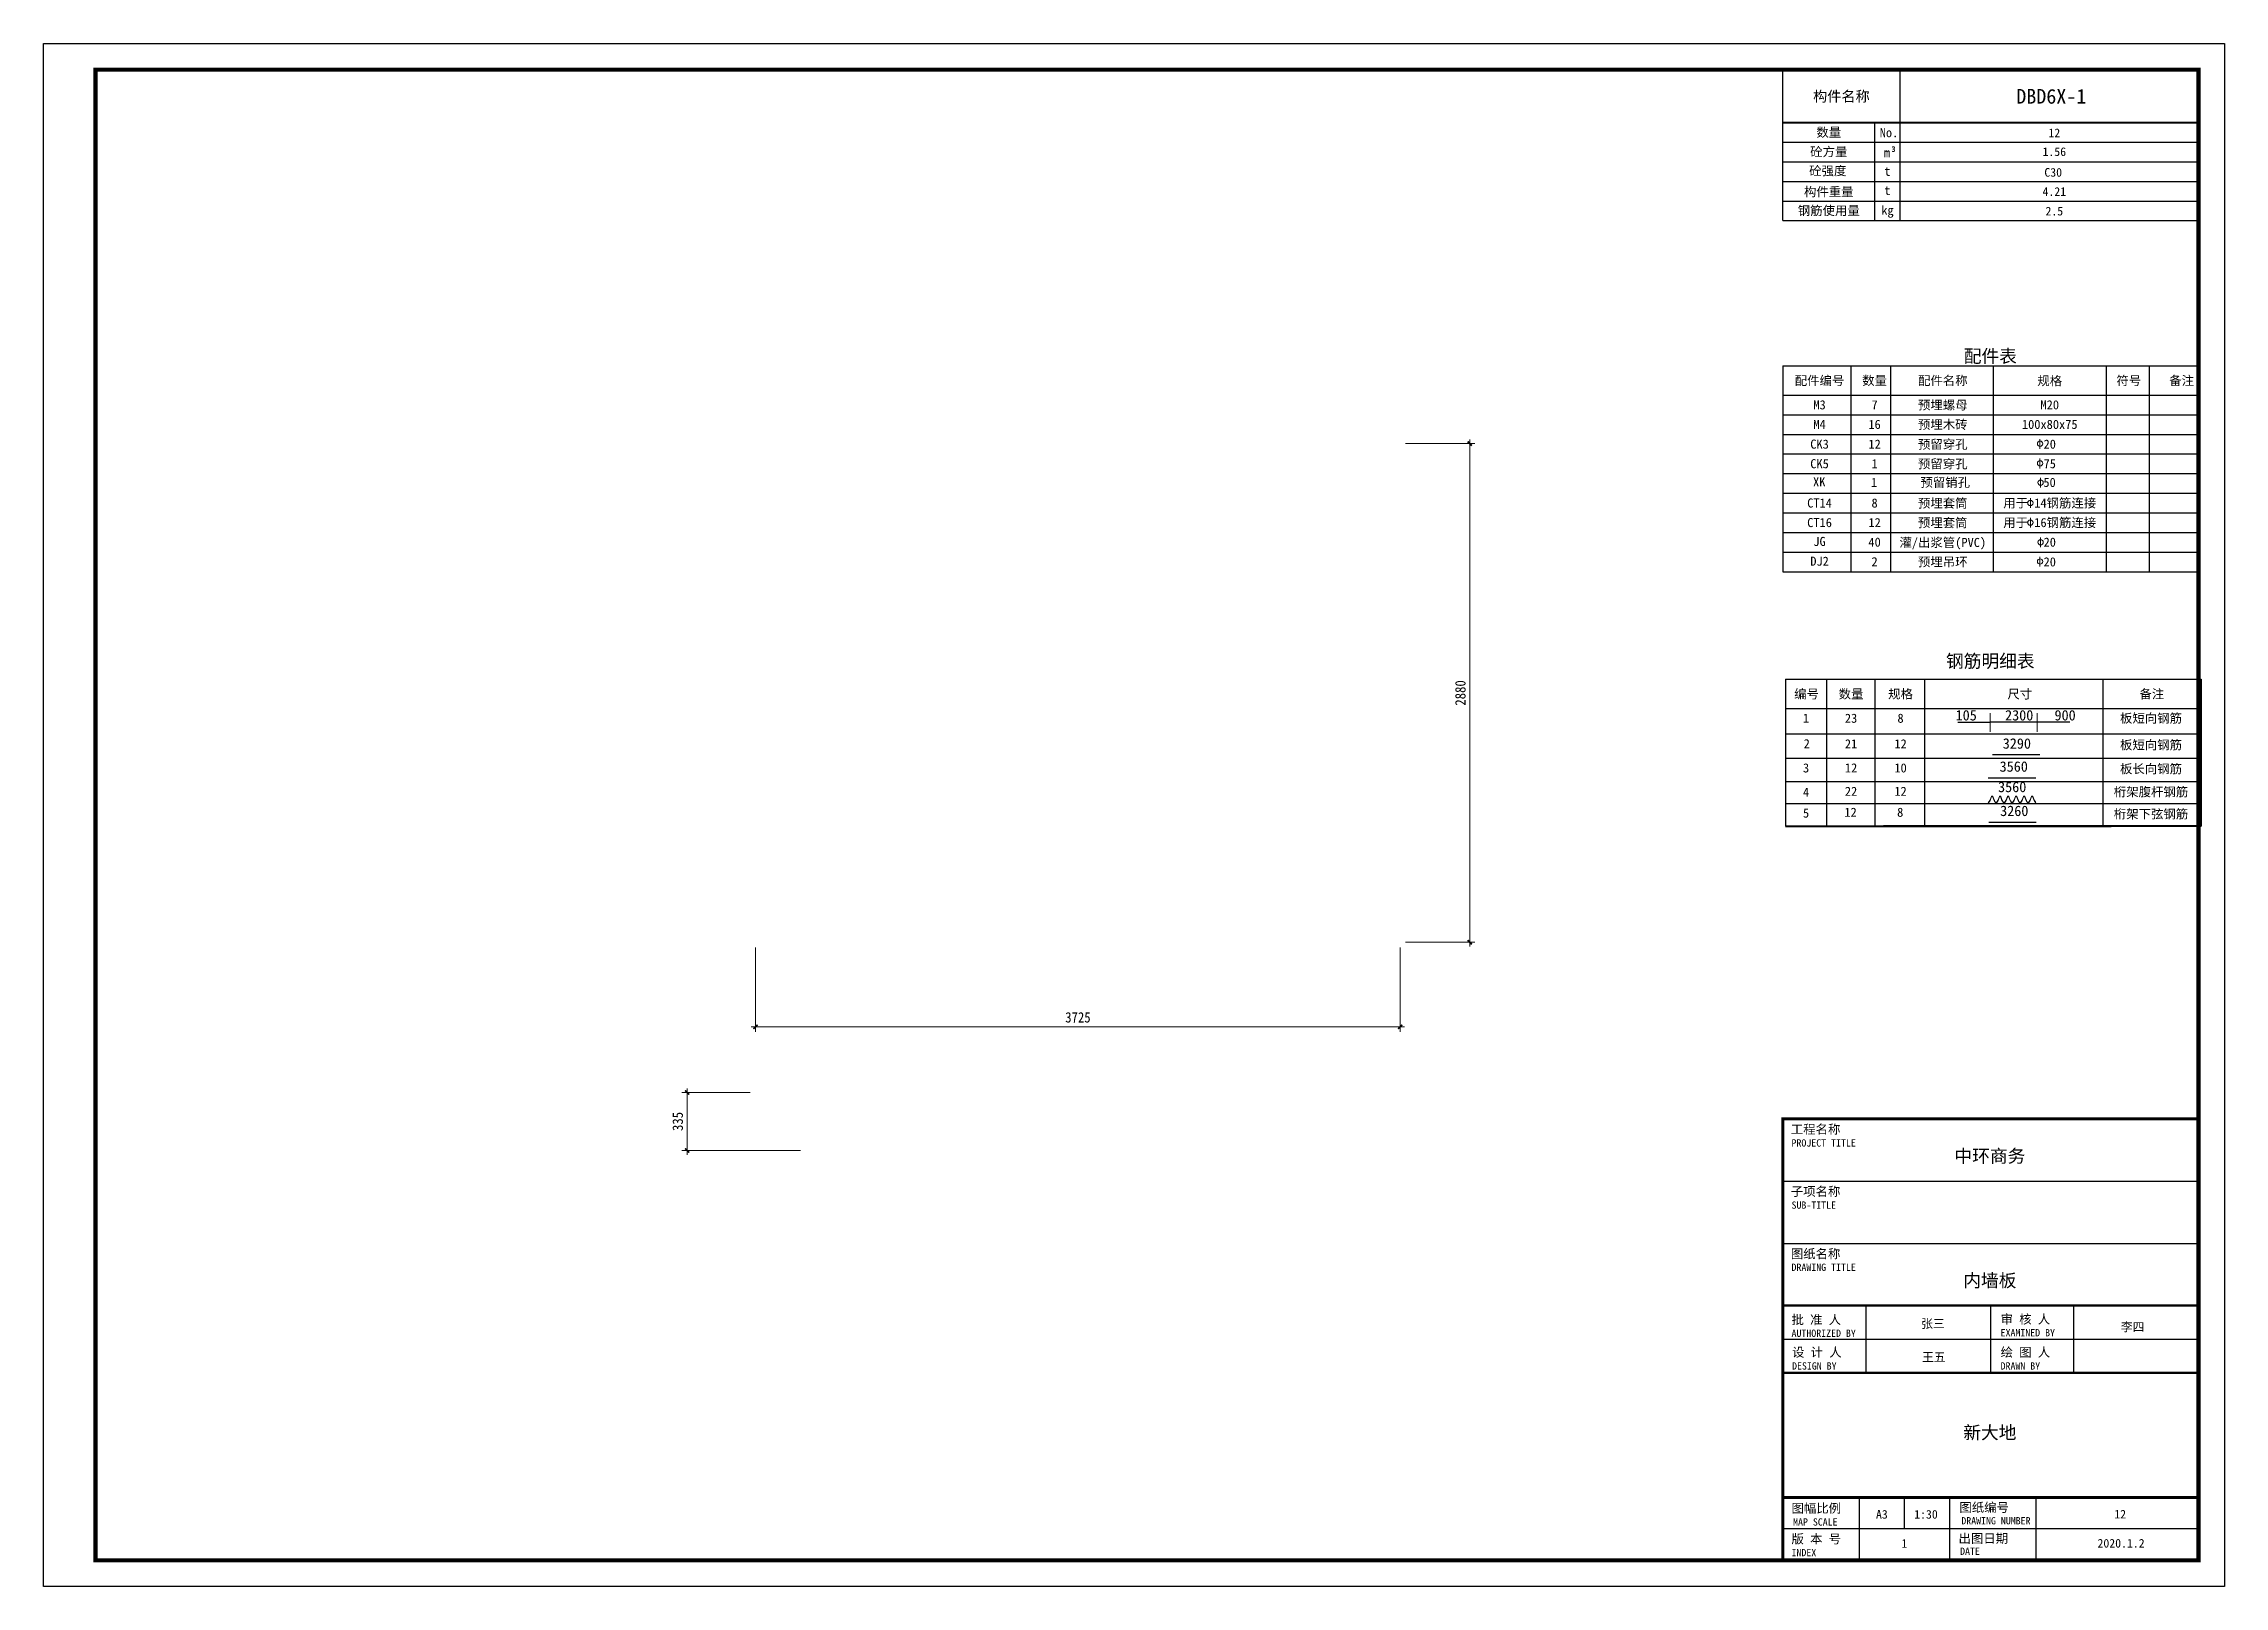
# Model space of a CAD drawing. Header units: millimetres. Extents: x 0 to 12600, y 0 to 8910.
import ezdxf
from ezdxf.enums import TextEntityAlignment as Align

# ---------------------------------------------------------------- set-up
doc = ezdxf.new("R2010")
doc.units = ezdxf.units.MM
for name, color, linetype in [('DBD6X-1##宽度', 4, 'Continuous'), ('DBD6X-1##长度', 4, 'Continuous'), ('DBD6X-1##高度', 4, 'Continuous'), ('S-DETL-TEXT', 7, 'Continuous'), ('图框2', 1, 'Continuous'), ('图框签字栏-图框文字', 255, 'Continuous'), ('图框线', 7, 'Continuous')]:
    doc.layers.add(name, color=color, linetype=linetype)
doc.layers.add('S-DETL-REIN', color=1, linetype='Continuous', lineweight=9)
doc.layers.add('YZ-文字', color=4, linetype='Continuous', lineweight=13)
doc.styles.add('YZ-样式 2', font='simhei.ttf', dxfattribs={"width": 0.9})
doc.styles.add('图框签字栏$0$宋体', font='', dxfattribs={"width": 0.8})
doc.styles.add('图签-样式 2', font='')
doc.styles.add('图签-黑体', font='simhei.ttf')
doc.styles.add('黑体', font='simhei.ttf')
doc.styles.get('图框签字栏$0$宋体').set_extended_font_data('NSimSun')
doc.styles.get('图签-样式 2').set_extended_font_data('NSimSun')
doc.dimstyles.new('YZ-30', dxfattribs={"dimscale": 30, "dimtxt": 2, "dimasz": 0.8, "dimexe": 1, "dimexo": 1, "dimgap": 0.8, "dimtad": 1, "dimdec": 0, "dimzin": 1, "dimdsep": 46, "dimtxsty": 'YZ-样式 2', "dimblk": 'ARCHTICK', "dimcen": 250, "dimdle": 0.8, "dimclrd": 151, "dimclre": 151, "dimclrt": 7, "dimazin": 0, "dimtfac": 1, "dimtdec": 0, "dimtix": 1, "dimtmove": 2, "dimatfit": 2, "dimldrblk": 'ARCHTICK', "dimfxl": 1, "dimlwd": 9, "dimlwe": 9, "dimarcsym": 0})

# ---------------------------------------------------------------- blocks, each defined once
blk = doc.blocks.new('构件信息')
at = {"layer": '图框线'}
for p, q in [((2184, 3014), (2184, 3886)), ((2184, 3886), (4585, 3886)), ((2859, 3886), (2859, 3014)), ((4585, 3886), (4585, 3014)), ((2715, 3014), (2715, 3580)), ((2184, 3467), (4585, 3467)), ((2184, 3354), (4585, 3354)), ((2184, 3240), (4585, 3240)), ((2184, 3127), (4585, 3127)), ((2184, 3127), (4585, 3127)), ((2184, 3014), (4585, 3014))]:
    blk.add_line(p, q, dxfattribs=at)
at = {"layer": '图框线', "const_width": 12.1}
blk.add_lwpolyline([(2184, 3580), (4585, 3580)], dxfattribs=at)
at = {"style": '图签-黑体'}
for tag, p in [('构件类型', (3511, 3960)), ('构件名称', (3532, 3689))]:
    blk.add_attdef(tag, p, '', height=85, dxfattribs=at)
for tag, p in [('数量', (3752, 3495)), ('砼方量', (3752, 3387)), ('混凝土强度', (3746, 3268)), ('构件重量', (3752, 3157)), ('钢筋使用量', (3752, 3044))]:
    blk.add_attdef(tag, text='', height=50, dxfattribs=at).set_placement(p, align=Align.CENTER)
at = {"layer": '图框签字栏-图框文字', "style": '图签-黑体'}
for s, height, p in [('构件名称', 60, (2522, 3732)), ('数量', 52.5, (2449, 3524)), ('No.', 52.5, (2797, 3522)), ('砼方量', 52.5, (2449, 3412)), ('m', 52.5, (2785, 3407)), ('m', 52.5, (2785, 3405)), ('3', 31.8, (2823, 3428)), ('3', 31.8, (2823, 3426)), ('砼强度', 52.5, (2443, 3302)), ('t', 52.5, (2788, 3299)), ('构件重量', 52.5, (2449, 3181)), ('t', 52.5, (2788, 3188)), ('钢筋使用量', 52.5, (2449, 3072)), ('kg', 52.5, (2788, 3074))]:
    blk.add_text(s, height=height, dxfattribs=at).set_placement(p, align=Align.MIDDLE_CENTER)
blk = doc.blocks.new('图纸信息')
at = {"layer": '图框线'}
for p, q in [((10049, 2341), (12450, 2341)), ((10049, 1981), (12450, 1981)), ((10530, 1233), (10530, 1622)), ((11250, 1233), (11250, 1622)), ((11730, 1233), (11730, 1622)), ((12450, 1425), (10049, 1425)), ((12450, 1233), (10049, 1233)), ((12450, 1233), (10049, 1233)), ((10491, 150), (10491, 514)), ((10752, 332), (10752, 514)), ((11013, 150), (11013, 514)), ((11513, 150), (11513, 514)), ((12450, 332), (10049, 332)), ((11013, 150), (10049, 150))]:
    blk.add_line(p, q, dxfattribs=at)
at = {"layer": '图框线', "const_width": 17}
blk.add_lwpolyline([(10049, 2700), (12450, 2700), (12450, 150), (10049, 150)], close=True, dxfattribs=at)
at = {"layer": '图框线'}
for points, const_width in [([(10049, 2700), (12450, 2700)], 12.1), ([(10049, 1622), (12450, 1622)], 12.1), ([(10049, 1233), (12450, 1233)], 12.1), ([(10049, 514), (12450, 514)], 17)]:
    blk.add_lwpolyline(points, dxfattribs=dict(at, const_width=const_width))
at = {"style": '图签-黑体', "flags": 1}
for tag, p in [('构件名称', (10796, 2774)), ('构件类型', (11518, 2774))]:
    blk.add_attdef(tag, p, '', height=50, dxfattribs=at)
at = {"style": '图签-黑体'}
for tag, height, p in [('项目名称', 75, (11245, 2448)), ('子项名称', 75, (11231, 2105)), ('图纸名称', 75, (11245, 1729)), ('批准人', 50, (10916, 1492)), ('审核人', 50, (12070, 1473)), ('设计人', 50, (10921, 1299)), ('绘图人', 50, (12070, 1299)), ('设计单位', 75, (11245, 851)), ('图幅', 50, (10621, 391)), ('Scale', 50, (10876, 391)), ('图纸编号', 50, (11998, 392)), ('版本', 50, (10751, 223)), ('出图日期', 50, (12003, 224))]:
    blk.add_attdef(tag, text='', height=height, dxfattribs=at).set_placement(p, align=Align.CENTER)
at = {"layer": '图框签字栏-图框文字'}
for s, height, style, p in [('工程名称', 52.5, '图签-黑体', (10095, 2614)), ('PROJECT TITLE', 42, '图框签字栏$0$宋体', (10099, 2540)), ('子项名称', 52.5, '图签-黑体', (10095, 2255)), ('SUB-TITLE', 42, '图框签字栏$0$宋体', (10099, 2181)), ('图纸名称', 52.5, '图签-黑体', (10095, 1895)), ('DRAWING TITLE', 42, '图框签字栏$0$宋体', (10099, 1822)), ('批 准 人', 52.5, '图签-黑体', (10099, 1514)), ('审 核 人', 52.5, '图签-黑体', (11307, 1517)), ('AUTHORIZED BY', 42, '图框签字栏$0$宋体', (10099, 1441)), ('绘 图 人', 52.5, '图签-黑体', (11307, 1326)), ('EXAMINED BY', 42, '图框签字栏$0$宋体', (11307, 1444)), ('设 计 人', 52.5, '图签-黑体', (10102, 1326)), ('DESIGN BY', 42, '图框签字栏$0$宋体', (10102, 1252)), ('DRAWN BY', 42, '图框签字栏$0$宋体', (11307, 1252)), ('图幅比例', 52.5, '图签-黑体', (10099, 425)), ('MAP SCALE', 42, '图框签字栏$0$宋体', (10108, 351)), ('图纸编号', 52.5, '图签-黑体', (11069, 430)), ('版 本 号', 52.5, '图签-黑体', (10099, 248)), ('出图日期', 52.5, '图签-黑体', (11064, 251)), ('INDEX', 42, '图框签字栏$0$宋体', (10099, 174)), ('DATE', 42, '图框签字栏$0$宋体', (11073, 182))]:
    blk.add_text(s, height=height, dxfattribs=dict(at, style=style)).set_placement(p)
at = {"layer": '图框签字栏-图框文字', "style": '图框签字栏$0$宋体'}
blk.add_text('DRAWING NUMBER', height=42, dxfattribs=at).set_placement((11280, 358), align=Align.CENTER)
blk = doc.blocks.new('_ArchTick')
at = {"color": 0, "linetype": 'ByBlock', "const_width": 0.4}
blk.add_lwpolyline([(-0.5, -0.5), (0.5, 0.5)], dxfattribs=at)
blk = doc.blocks.new('*D6')
at = {"layer": 'DBD6X-1##长度', "color": 151, "lineweight": 9, "transparency": 16777216}
for p, q in [((4113, 3690), (4113, 3202)), ((7838, 3690), (7838, 3202)), ((4089, 3232), (7862, 3232))]:
    blk.add_line(p, q, dxfattribs=at)
at = {"layer": 'Defpoints', "color": 0, "transparency": 16777216}
for p in [(4113, 3720), (7838, 3720), (7838, 3232)]:
    blk.add_point(p, dxfattribs=at)
at = {"layer": 'DBD6X-1##长度', "color": 151, "lineweight": 9, "transparency": 16777216, "xscale": 24, "yscale": 24, "zscale": 24, "rotation": 180}
blk.add_blockref('_ArchTick', (4113, 3232), dxfattribs=at)
at = {"layer": 'DBD6X-1##长度', "color": 151, "lineweight": 9, "transparency": 16777216, "xscale": 24, "yscale": 24, "zscale": 24}
blk.add_blockref('_ArchTick', (7838, 3232), dxfattribs=at)
at = {"layer": 'DBD6X-1##长度', "color": 7, "transparency": 16777216, "insert": (5976, 3286), "char_height": 60, "attachment_point": 5, "style": 'YZ-样式 2'}
blk.add_mtext('3725', dxfattribs=at)
blk = doc.blocks.new('*D7')
at = {"layer": 'DBD6X-1##高度', "color": 151, "lineweight": 9, "transparency": 16777216}
for p, q in [((4083, 2852), (3688, 2852)), ((3718, 2876), (3718, 2493)), ((4374, 2517), (3688, 2517))]:
    blk.add_line(p, q, dxfattribs=at)
at = {"layer": 'Defpoints', "color": 0, "transparency": 16777216}
for p in [(4113, 2852), (3718, 2517), (4404, 2517)]:
    blk.add_point(p, dxfattribs=at)
at = {"layer": 'DBD6X-1##高度', "color": 151, "lineweight": 9, "transparency": 16777216, "xscale": 24, "yscale": 24, "zscale": 24}
for p, rotation in [((3718, 2852), 90), ((3718, 2517), 270)]:
    blk.add_blockref('_ArchTick', p, dxfattribs=dict(at, rotation=rotation))
at = {"layer": 'DBD6X-1##高度', "color": 7, "transparency": 16777216, "insert": (3664, 2685), "char_height": 60, "attachment_point": 5, "rotation": 90, "style": 'YZ-样式 2'}
blk.add_mtext('335', dxfattribs=at)
blk = doc.blocks.new('*D8')
at = {"layer": 'DBD6X-1##宽度', "color": 151, "lineweight": 9, "transparency": 16777216}
for p, q in [((7868, 6600), (8270, 6600)), ((8240, 6624), (8240, 3696)), ((7868, 3720), (8270, 3720))]:
    blk.add_line(p, q, dxfattribs=at)
at = {"layer": 'Defpoints', "color": 0, "transparency": 16777216}
for p in [(7838, 6600), (7838, 3720), (8240, 3720)]:
    blk.add_point(p, dxfattribs=at)
at = {"layer": 'DBD6X-1##宽度', "color": 151, "lineweight": 9, "transparency": 16777216, "xscale": 24, "yscale": 24, "zscale": 24}
for p, rotation in [((8240, 6600), 90), ((8240, 3720), 270)]:
    blk.add_blockref('_ArchTick', p, dxfattribs=dict(at, rotation=rotation))
at = {"layer": 'DBD6X-1##宽度', "color": 7, "transparency": 16777216, "insert": (8186, 5160), "char_height": 60, "attachment_point": 5, "rotation": 90, "style": 'YZ-样式 2'}
blk.add_mtext('2880', dxfattribs=at)
blk = doc.blocks.new('配件')
at = {"layer": '图框签字栏-图框文字', "color": 2, "lineweight": 15}
for points in [[(11534, 6626), (11534, 6570)], [(11534, 6513), (11534, 6457)], [(11538, 6403), (11538, 6347)], [(11479, 6285), (11479, 6229)], [(11479, 6172), (11479, 6116)], [(11538, 6058), (11538, 6002)], [(11534, 5946), (11534, 5890)]]:
    blk.add_lwpolyline(points, dxfattribs=at)
for centre in [(11535, 6599), (11535, 6486), (11538, 6375), (11479, 6257), (11479, 6144), (11535, 5919), (11538, 6030)]:
    blk.add_circle(centre, 15.4, dxfattribs=at)
at = {"layer": '图框线'}
for p, q in [((10049, 7049), (12450, 7049)), ((10049, 7049), (10049, 5860)), ((10441, 7049), (10441, 5860)), ((10671, 7049), (10671, 5860)), ((11265, 7049), (11265, 5860)), ((11916, 7049), (11916, 5860)), ((12166, 7049), (12166, 5860)), ((12450, 7049), (12450, 5860)), ((10049, 6880), (12450, 6880)), ((10049, 6767), (12450, 6767)), ((10049, 6653), (12450, 6653)), ((10049, 6540), (12450, 6540)), ((10049, 6427), (12450, 6427)), ((10049, 6313), (12450, 6313)), ((10049, 6200), (12450, 6200)), ((10049, 6087), (12450, 6087)), ((10049, 5973), (12450, 5973)), ((10049, 5860), (12450, 5860)), ((10049, 5860), (12450, 5860))]:
    blk.add_line(p, q, dxfattribs=at)
at = {"layer": '图框签字栏-图框文字', "style": '图签-黑体'}
for s, p in [('配件编号', (10261, 6964)), ('数量', (10579, 6964)), ('配件名称', (10973, 6964)), ('规格', (11591, 6963)), ('符号', (12048, 6964)), ('备注', (12353, 6964))]:
    blk.add_text(s, height=52.5, dxfattribs=at).set_placement(p, align=Align.MIDDLE_CENTER)
at = {"layer": '图框签字栏-图框文字', "color": 2, "style": '图签-样式 2'}
for s, p in [('M3', (10261, 6824)), ('7', (10579, 6824)), ('预埋螺母', (10973, 6823)), ('M20', (11591, 6824)), ('M4', (10261, 6711)), ('16', (10579, 6711)), ('预埋木砖', (10973, 6710)), ('100x80x75', (11591, 6711)), ('CK3', (10261, 6597)), ('12', (10579, 6597)), ('预留穿孔', (10973, 6596)), ('CK5', (10261, 6484)), ('1', (10579, 6484)), ('预留穿孔', (10973, 6483)), ('XK', (10259, 6379)), ('1', (10576, 6376)), ('预留销孔', (10987, 6376)), ('50', (11590, 6376)), ('CT14', (10261, 6257)), ('8', (10579, 6257)), ('预埋套筒', (10973, 6256)), ('预埋套筒', (10973, 6143)), ('用于 14钢筋连接', (11591, 6257)), ('用于 16钢筋连接', (11591, 6144)), ('CT16', (10261, 6144)), ('JG', (10261, 6035)), ('40', (10579, 6031)), ('12', (10579, 6144)), ('灌/出浆管(PVC)', (10973, 6029)), ('20', (11591, 6031)), ('DJ2', (10261, 5921)), ('2', (10579, 5918)), ('预埋吊环', (10973, 5917)), ('20', (11591, 5917))]:
    blk.add_text(s, height=52.5, dxfattribs=at).set_placement(p, align=Align.MIDDLE_CENTER)
for s, p in [('20', (11591, 6597)), ('75', (11591, 6484))]:
    blk.add_text(s, height=52.5, rotation=0, dxfattribs=at).set_placement(p, align=Align.MIDDLE_CENTER)
blk = doc.blocks.new('钢筋')
at = {"layer": 'S-DETL-REIN', "lineweight": 30}
for p, q in [((11060, 4991), (11247, 4991)), ((11519, 4991), (11247, 4991)), ((11707, 4991), (11519, 4991)), ((11260, 4805), (11534, 4805)), ((11236, 4669), (11510, 4669)), ((11239, 4413), (11513, 4413))]:
    blk.add_line(p, q, dxfattribs=at)
at = {"layer": 'S-DETL-REIN', "lineweight": 9}
for points in [[(11236, 4526), (11245, 4539)], [(11246, 4539), (11238, 4525), (11236, 4526)]]:
    blk.add_lwpolyline(points, dxfattribs=at)
for points in [[(11245, 4539), (11254, 4562, -0.593633), (11262, 4562), (11271, 4539)], [(11269, 4539), (11260, 4561, 0.593633), (11255, 4561), (11246, 4539)], [(11293, 4539), (11285, 4527, -0.593633), (11277, 4527), (11269, 4539)], [(11271, 4539), (11278, 4528, 0.593633), (11284, 4528), (11291, 4539)], [(11291, 4539), (11300, 4562, -0.593633), (11308, 4562), (11317, 4539)], [(11315, 4539), (11307, 4561, 0.593633), (11301, 4561), (11293, 4539)], [(11339, 4539), (11331, 4527, -0.593633), (11323, 4527), (11315, 4539)], [(11317, 4539), (11324, 4528, 0.593633), (11330, 4528), (11337, 4539)], [(11337, 4539), (11346, 4562, -0.593633), (11354, 4562), (11363, 4539)], [(11362, 4539), (11353, 4561, 0.593633), (11348, 4561), (11339, 4539)], [(11385, 4539), (11378, 4527, -0.593633), (11369, 4527), (11362, 4539)], [(11363, 4539), (11371, 4528, 0.593633), (11376, 4528), (11384, 4539)], [(11384, 4539), (11393, 4562, -0.593633), (11401, 4562), (11410, 4539)], [(11408, 4539), (11399, 4561, 0.593633), (11394, 4561), (11385, 4539)], [(11432, 4539), (11424, 4527, -0.593633), (11416, 4527), (11408, 4539)], [(11410, 4539), (11417, 4528, 0.593633), (11422, 4528), (11430, 4539)], [(11430, 4539), (11439, 4562, -0.593633), (11447, 4562), (11456, 4539)], [(11454, 4539), (11446, 4561, 0.593633), (11440, 4561), (11432, 4539)], [(11478, 4539), (11470, 4527, -0.593633), (11462, 4527), (11454, 4539)], [(11456, 4539), (11463, 4528, 0.593633), (11469, 4528), (11476, 4539)], [(11476, 4539), (11485, 4562, -0.593633), (11493, 4562), (11502, 4539)], [(11500, 4539), (11492, 4561, 0.593633), (11486, 4561), (11478, 4539)], [(11510, 4525, -0.137601), (11508, 4527), (11500, 4539)], [(11502, 4539), (11510, 4528, 0.055471), (11510, 4527, 0.055471)]]:
    blk.add_lwpolyline(points, format="xyb", dxfattribs=at)
at = {"layer": 'S-DETL-TEXT', "lineweight": 9}
for points in [[(11247, 4935), (11247, 5043)], [(11519, 4935), (11519, 5043)]]:
    blk.add_lwpolyline(points, dxfattribs=at)
at = {"layer": '图框线'}
for p, q in [((10064, 5240), (12465, 5240)), ((10064, 5240), (10064, 4390)), ((10301, 5239), (10301, 4390)), ((10581, 5240), (10581, 4390)), ((10868, 5240), (10868, 4390)), ((11898, 5240), (11898, 4390)), ((12465, 5240), (12465, 4391)), ((10064, 5070), (12465, 5070)), ((10064, 4923), (12465, 4923)), ((10064, 4784), (12465, 4784)), ((10064, 4649), (12465, 4649)), ((10064, 4521), (12465, 4521)), ((10064, 4390), (12465, 4390))]:
    blk.add_line(p, q, dxfattribs=at)
at = {"layer": '图框线', "const_width": 12.1}
blk.add_lwpolyline([(10064, 4390), (12465, 4391)], dxfattribs=at)
at = {"layer": 'YZ-文字', "style": '黑体'}
for s, p in [('105    2300   900', (11394, 4983)), ('3290', (11401, 4820)), ('3560', (11383, 4687)), ('3560', (11374, 4569)), ('3260', (11386, 4431))]:
    blk.add_text(s, height=60, dxfattribs=at).set_placement(p, align=Align.BOTTOM_CENTER)
at = {"layer": '图框签字栏-图框文字', "style": '图签-黑体'}
for s, p in [('编号', (10186, 5154)), ('数量', (10443, 5154)), ('规格', (10729, 5154)), ('尺寸', (11418, 5154)), ('备注', (12181, 5154))]:
    blk.add_text(s, height=52.5, dxfattribs=at).set_placement(p, align=Align.MIDDLE_CENTER)
at = {"layer": '图框签字栏-图框文字', "color": 2, "style": '图签-样式 2'}
for s, p in [('板短向钢筋', (12176, 5014)), ('1', (10183, 5014)), ('23', (10443, 5014)), ('8', (10729, 5014)), ('2', (10187, 4867)), ('21', (10443, 4866)), ('12', (10729, 4866)), ('板短向钢筋', (12176, 4860)), ('3', (10183, 4727)), ('12', (10443, 4727)), ('10', (10729, 4727)), ('板长向钢筋', (12176, 4722)), ('4', (10183, 4587)), ('22', (10443, 4592)), ('12', (10729, 4592)), ('桁架腹杆钢筋', (12176, 4589)), ('5', (10183, 4466)), ('12', (10440, 4471)), ('8', (10727, 4471)), ('桁架下弦钢筋', (12176, 4461))]:
    blk.add_text(s, height=52.5, dxfattribs=at).set_placement(p, align=Align.MIDDLE_CENTER)

msp = doc.modelspace()

# ---------------------------------------------------------------- linework, layer by layer
at = {"layer": '图框2', "color": 1}
msp.add_lwpolyline([(0, 0), (0, 8910), (12600, 8910), (12600, 0)], close=True, dxfattribs=at)
at = {"layer": '图框线', "const_width": 24}
msp.add_lwpolyline([(300, 8760), (12450, 8760), (12450, 150), (300, 150)], close=True, dxfattribs=at)

# ---------------------------------------------------------------- block references
ref = msp.add_blockref('构件信息', (7865.3, 4873.9))
ref.add_attrib('构件名称', 'DBD6X-1', (11397.7, 8563.3), dxfattribs={"height": 85, "style": '图签-黑体'})
ref.add_attrib('number', '12', dxfattribs={"height": 50, "style": '图签-黑体'}).set_placement((11617.4, 8369.4), align=Align.CENTER)
ref.add_attrib('砼方量', '1.56', dxfattribs={"height": 50, "style": '图签-黑体'}).set_placement((11617.4, 8261), align=Align.CENTER)
ref.add_attrib('构件重量', '4.21', dxfattribs={"height": 50, "style": '图签-黑体'}).set_placement((11617.4, 8030.7), align=Align.CENTER)
ref.add_attrib('混凝土强度', 'C30', dxfattribs={"height": 50, "style": '图签-黑体'}).set_placement((11611, 8141.5), align=Align.CENTER)
ref.add_attrib('钢筋使用量', '2.5', dxfattribs={"height": 50, "style": '图签-黑体'}).set_placement((11617.4, 7917.7), align=Align.CENTER)
for name in ['配件', '钢筋']:
    msp.add_blockref(name, (0, 0))
msp.add_blockref('图纸信息', (0, 0)).add_auto_attribs({'项目名称': '中环商务', '图纸名称': '内墙板', '批准人': '张三', '审核人': '李四', '设计人': '王五', '设计单位': '新大地', '图纸编号': '12', '图幅': 'A3', 'Scale': '1:30', '版本': '1', '出图日期': '2020.1.2'})

# ---------------------------------------------------------------- texts
at = {"layer": '图框签字栏-图框文字', "style": '图签-黑体'}
for s, p in [('配件表', (11247.7, 7105.3)), ('钢筋明细表', (11247.6, 5344.2))]:
    msp.add_text(s, height=75, dxfattribs=at).set_placement(p, align=Align.MIDDLE_CENTER)

# ---------------------------------------------------------------- dimensions: what is measured, and where the dimension line sits
at = {"layer": 'DBD6X-1##宽度', "color": 0}
dim = msp.add_linear_dim(base=(8240.2, 3720.3), p1=(7838.5, 6600.3), p2=(7838.5, 3720.3), angle=90, dimstyle='YZ-30', override={"dimfxl": 20}, dxfattribs=at)
dim.commit()
dim.dimension.update_dxf_attribs({"geometry": '*D8', "text_midpoint": (8185.8, 5160.3), "dimtype": 160})
at = {"layer": 'DBD6X-1##长度', "color": 3}
dim = msp.add_linear_dim(base=(7838.5, 3232), p1=(4113.5, 3720.3), p2=(7838.5, 3720.3), dimstyle='YZ-30', override={"dimfxl": 20}, dxfattribs=at)
dim.commit()
dim.dimension.update_dxf_attribs({"geometry": '*D6', "text_midpoint": (5976, 3286)})
at = {"layer": 'DBD6X-1##高度', "color": 3}
dim = msp.add_linear_dim(base=(3718, 2517), p1=(4113.5, 2852), p2=(4403.5, 2517), angle=90, dimstyle='YZ-30', override={"dimfxl": 20}, dxfattribs=at)
dim.commit()
dim.dimension.update_dxf_attribs({"geometry": '*D7', "text_midpoint": (3664, 2684.5)})

doc.saveas('drawing.dxf')
